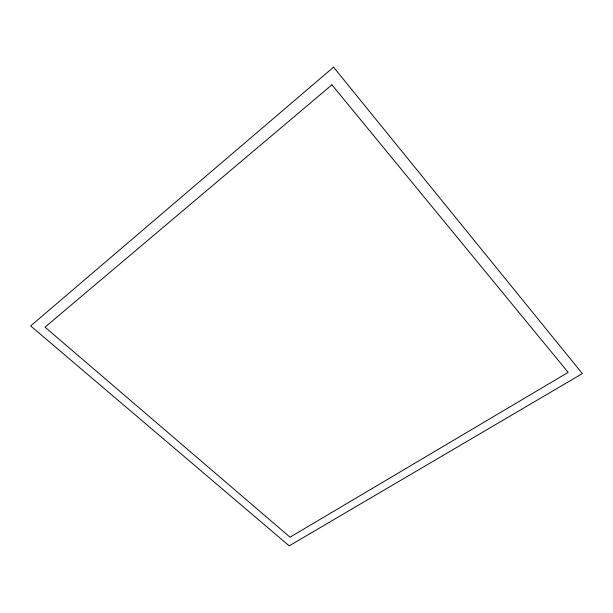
<?xml version="1.0" encoding="UTF-8"?>
<svg xmlns="http://www.w3.org/2000/svg" width="613" height="613" viewBox="0 0 613 613"><rect width="100%" height="100%" fill="white"/><g stroke="black" fill="none" stroke-linecap="round" stroke-linejoin="round"><path stroke-width="0.92" d="M333.549 67.154L30.65 325.917L289.221 545.846L582.35 373.593L333.549 67.154M331.917 84.824L45.025 327.158L290.018 537.187L568.151 372.367L331.917 84.824"/></g></svg>
